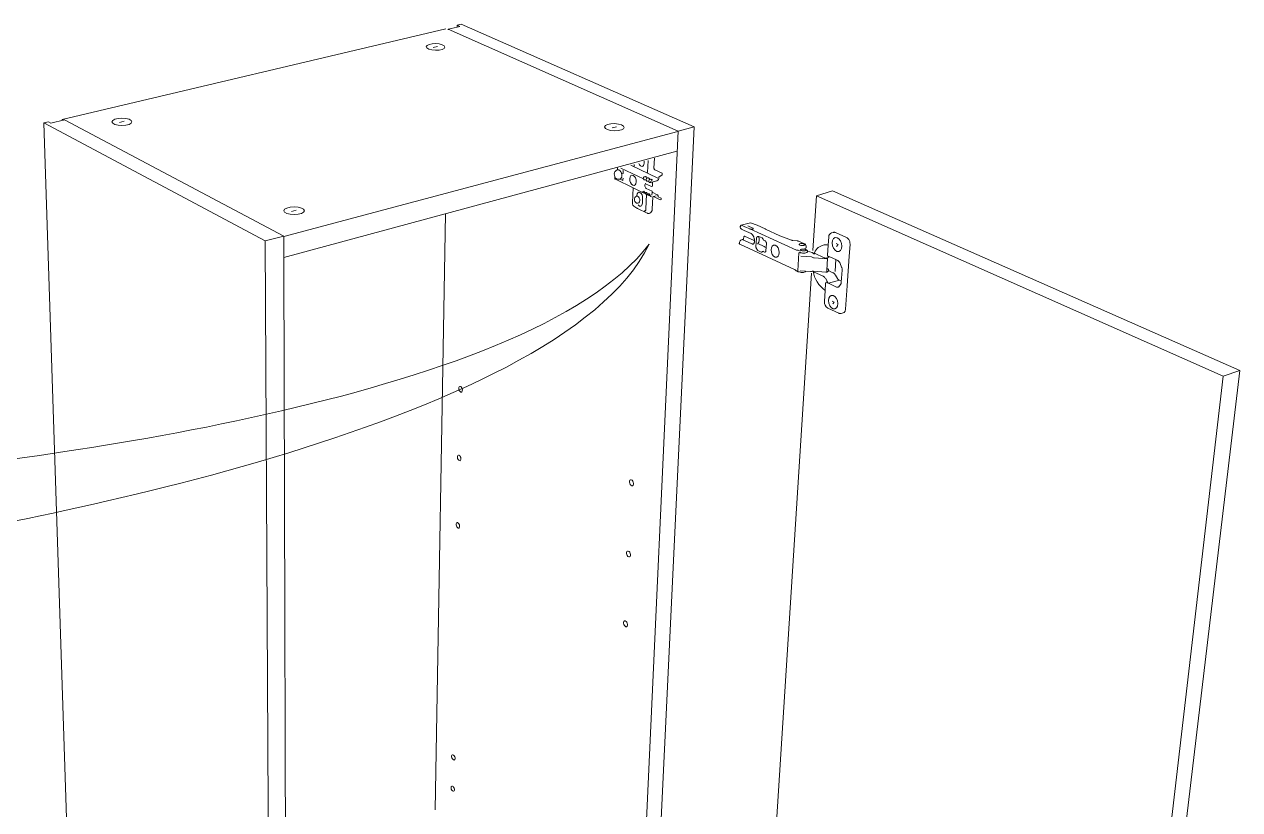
# Model space of a CAD drawing. Header units: metres. Extents: x -8.4 to 7.9, y -3.9 to 2.
# Drawn here: x 5.6688 to 6.1416, y -1.2122 to -0.9069 of the extents above; entities that cross this region are included whole.
import ezdxf

# ---------------------------------------------------------------- set-up
doc = ezdxf.new("R2010")
doc.units = ezdxf.units.M
doc.header["$MEASUREMENT"] = 0
doc.layers.add('PDF13_Geometry_Num_Penna__7', color=7, linetype='Continuous', lineweight=18)

msp = doc.modelspace()

# ---------------------------------------------------------------- linework, layer by layer
at = {"layer": 'PDF13_Geometry_Num_Penna__7', "color": 7, "linetype": 'Continuous', "lineweight": 18, "flags": 128}
for points in [[(5.83717, -0.90792), (5.83719, -0.90722)], [(5.83717, -0.90792), (5.83821, -0.90766)], [(5.83719, -0.90722), (5.8387, -0.90686)], [(5.83821, -0.90766), (5.83719, -0.90722)], [(5.92935, -0.94671), (5.8387, -0.90686)], [(5.83279, -0.90858), (5.68353, -0.9438), (5.68354, -0.94418)], [(5.90829, -1.27258), (5.92316, -0.94835), (5.83367, -0.90874)], [(5.83367, -0.90898), (5.83368, -0.90874)], [(5.83368, -0.90874), (5.83718, -0.90792)], [(5.82789, -0.91585), (5.82954, -0.91545)], [(5.67816, -0.94471), (5.67642, -0.94513)], [(5.67642, -0.94513), (5.76252, -0.99108)], [(5.68698, -1.27101), (5.67642, -0.94513)], [(5.68436, -0.94399), (5.67913, -0.94522), (5.67816, -0.94471)], [(5.68353, -0.9438), (5.68405, -0.94407)], [(5.68436, -0.94399), (5.76973, -0.98916), (5.76976, -0.99868)], [(5.70581, -0.94504), (5.70757, -0.94456)], [(5.76973, -0.98929), (5.92299, -0.94852)], [(5.89742, -0.94709), (5.89916, -0.94666)], [(5.91389, -1.27021), (5.92935, -0.9467)], [(5.92316, -0.94835), (5.92935, -0.94671)], [(5.76975, -0.99745), (5.92264, -0.95621)], [(5.91404, -0.9634), (5.91395, -0.96334), (5.91388, -0.96326), (5.91382, -0.96315), (5.91377, -0.96302), (5.91375, -0.96289), (5.91374, -0.96275), (5.91391, -0.95887)], [(5.89955, -0.96351), (5.89958, -0.9629), (5.89958, -0.96287), (5.89958, -0.96285), (5.89959, -0.96281), (5.8996, -0.9628), (5.8996, -0.96277), (5.89961, -0.96276)], [(5.90019, -0.96354), (5.90002, -0.96348), (5.89986, -0.96345), (5.8997, -0.96348)], [(5.90181, -0.96395), (5.9018, -0.96385), (5.90177, -0.96375), (5.90172, -0.96368), (5.90166, -0.96363)], [(5.90178, -0.96467), (5.90181, -0.96395)], [(5.90467, -0.96159), (5.91526, -0.96665)], [(5.90602, -0.96131), (5.90602, -0.96143), (5.90602, -0.96155), (5.90604, -0.96166), (5.90604, -0.96178), (5.90607, -0.9619), (5.90611, -0.96204)], [(5.90992, -0.96087), (5.90995, -0.96011)], [(5.91123, -0.96448), (5.91143, -0.95978)], [(5.9017, -0.96661), (5.90167, -0.96734), (5.90166, -0.96742), (5.90161, -0.96748), (5.90156, -0.96751), (5.9015, -0.96749), (5.90047, -0.967)], [(5.90178, -0.96467), (5.90176, -0.96476), (5.90173, -0.96482), (5.90167, -0.96485), (5.90161, -0.96483), (5.90102, -0.96456)], [(5.90116, -0.96622), (5.90119, -0.96622), (5.90119, -0.96625), (5.90119, -0.96628), (5.90119, -0.96631), (5.90119, -0.96634), (5.90119, -0.96637)], [(5.91041, -0.96878), (5.91045, -0.96879), (5.91049, -0.96881), (5.91276, -0.9699)], [(5.91277, -0.96847), (5.91238, -0.96828)], [(5.91311, -0.96983), (5.91318, -0.96837)], [(5.91339, -0.96807), (5.91332, -0.96811), (5.91325, -0.96818), (5.91319, -0.96826), (5.91318, -0.96837)], [(5.90562, -0.9704), (5.90957, -0.97231), (5.90948, -0.97225), (5.9094, -0.97217), (5.90936, -0.97207), (5.90935, -0.97199), (5.90936, -0.9719), (5.90939, -0.97181)], [(5.90997, -0.9724), (5.90991, -0.9724), (5.90985, -0.97238), (5.90979, -0.97238), (5.90973, -0.97236), (5.90966, -0.97234), (5.9096, -0.97232), (5.90957, -0.97231)], [(5.91012, -0.97238), (5.91004, -0.97236), (5.90996, -0.97235)], [(5.91042, -0.97272), (5.91034, -0.97266), (5.91025, -0.97258), (5.91021, -0.97249), (5.91015, -0.97238), (5.9101, -0.97226), (5.91006, -0.97212)], [(5.91111, -0.97263), (5.91106, -0.97253), (5.911, -0.97245), (5.91095, -0.97237), (5.9109, -0.97232), (5.91084, -0.97227), (5.91079, -0.97224), (5.91073, -0.97222), (5.91068, -0.97221), (5.91062, -0.97222), (5.91057, -0.97223), (5.91051, -0.97226), (5.91044, -0.97231), (5.9104, -0.9724), (5.91039, -0.9725), (5.91041, -0.97259), (5.91045, -0.97267), (5.91051, -0.97275), (5.91062, -0.97281)], [(5.91062, -0.97281), (5.91042, -0.97272)], [(5.91059, -0.97875), (5.91084, -0.97289)], [(5.91062, -0.97281), (5.91065, -0.97283), (5.91071, -0.97286), (5.91077, -0.97287), (5.91084, -0.97289), (5.9109, -0.97289), (5.91096, -0.9729), (5.91101, -0.97291), (5.91101, -0.97289), (5.911, -0.97286)], [(5.91116, -0.97289), (5.91109, -0.97288), (5.911, -0.97286)], [(5.91147, -0.97323), (5.91138, -0.97317), (5.91131, -0.97308), (5.91125, -0.97299), (5.91119, -0.97289), (5.91115, -0.97276), (5.91111, -0.97263)], [(5.91149, -0.97281), (5.91145, -0.97291), (5.91144, -0.973), (5.91146, -0.97309), (5.91149, -0.97318), (5.91156, -0.97326), (5.91167, -0.97332)], [(5.91167, -0.97332), (5.91147, -0.97323)], [(5.91167, -0.97332), (5.9117, -0.97334), (5.91176, -0.97336), (5.91182, -0.97338), (5.91189, -0.97339), (5.91194, -0.9734), (5.91201, -0.9734), (5.91206, -0.97341), (5.91206, -0.9734), (5.91205, -0.97336)], [(5.91222, -0.97339), (5.91214, -0.97338), (5.91205, -0.97336)], [(5.91216, -0.97313), (5.9122, -0.97327), (5.91224, -0.97339), (5.91229, -0.97351), (5.91236, -0.9736), (5.91243, -0.97368), (5.91252, -0.97373)], [(5.91282, -0.97388), (5.91252, -0.97373)], [(5.91276, -0.9699), (5.91278, -0.9699), (5.91281, -0.9699), (5.91311, -0.96983)], [(5.91295, -0.97323), (5.91301, -0.97215)], [(5.91498, -0.97311), (5.91301, -0.97215), (5.91303, -0.97178)], [(5.91354, -0.97381), (5.91323, -0.97388)], [(5.91455, -0.97355), (5.91354, -0.97381)], [(5.91613, -0.97506), (5.91354, -0.9738)], [(5.91533, -0.97387), (5.91533, -0.97383), (5.91533, -0.97367), (5.9153, -0.97352), (5.91525, -0.97338), (5.91518, -0.97327), (5.91509, -0.97317), (5.91498, -0.97311)], [(5.91533, -0.97406), (5.91533, -0.97387)], [(5.91651, -0.97443), (5.91533, -0.97387)], [(5.97557, -0.99483), (5.97696, -0.97347)], [(6.14158, -1.04139), (5.98323, -0.97165), (5.97695, -0.97347)], [(5.97696, -0.97347), (6.13519, -1.04365)], [(5.90709, -0.97828), (5.90716, -0.97834), (5.90728, -0.9784), (5.90726, -0.97839), (5.90725, -0.97836)], [(5.91651, -0.97443), (5.91649, -0.97499), (5.91618, -0.97506)], [(5.77272, -0.97959), (5.77454, -0.9791)], [(5.83258, -0.9805), (5.82858, -1.21215)], [(5.91023, -0.97981), (5.91021, -0.9798), (5.91017, -0.97979), (5.91014, -0.97978), (5.91012, -0.97977), (5.91009, -0.97975)], [(5.95123, -0.98401), (5.94771, -0.98494), (5.94763, -0.98497), (5.94757, -0.98501), (5.94751, -0.98506), (5.94745, -0.98512), (5.9474, -0.98519), (5.94736, -0.98526), (5.94732, -0.98534), (5.9473, -0.98543), (5.94729, -0.98551), (5.9473, -0.98553), (5.94732, -0.98555)], [(5.94905, -0.98554), (5.94775, -0.98494), (5.94765, -0.98499), (5.94754, -0.98506), (5.94746, -0.98517), (5.94739, -0.98528), (5.94734, -0.98542), (5.94732, -0.98555)], [(5.94879, -0.98695), (5.94776, -0.98649)], [(5.95151, -0.98819), (5.94879, -0.98695)], [(5.94905, -0.98554), (5.95098, -0.98641)], [(5.95026, -0.98522), (5.95218, -0.98609)], [(5.96912, -0.99464), (5.95098, -0.98641), (5.9511, -0.98646), (5.95126, -0.9865), (5.95144, -0.98652), (5.95161, -0.98653), (5.95179, -0.98653), (5.95195, -0.98652), (5.95209, -0.98649), (5.95222, -0.98645), (5.95231, -0.98639), (5.95237, -0.98634), (5.95238, -0.98628), (5.95234, -0.9862), (5.95228, -0.98614), (5.95218, -0.98609)], [(5.95386, -0.98489), (5.95132, -0.98401)], [(5.95386, -0.98489), (5.957, -0.98631), (5.95703, -0.98632), (5.95705, -0.98635)], [(5.95705, -0.98635), (5.95713, -0.98651), (5.9571, -0.98649)], [(5.96274, -0.98904), (5.95713, -0.98651)], [(5.98359, -0.98773), (5.98376, -0.98769), (5.98394, -0.98769), (5.98411, -0.98772), (5.98429, -0.98779), (5.98867, -0.98974)], [(5.76973, -0.98916), (5.76252, -0.99108)], [(5.76252, -0.99108), (5.76429, -1.33336)], [(5.96844, -1.00214), (5.94712, -0.99235)], [(5.95176, -0.99218), (5.94802, -0.99047), (5.94863, -0.99032)], [(5.9486, -0.99031), (5.94864, -0.98941), (5.94864, -0.98939), (5.94865, -0.98939), (5.94865, -0.98937), (5.94865, -0.98936), (5.94866, -0.98936), (5.94867, -0.98935), (5.94867, -0.98934), (5.94868, -0.98933), (5.94869, -0.98932), (5.9487, -0.98931), (5.94871, -0.98931), (5.94872, -0.98931), (5.94872, -0.9893), (5.94873, -0.9893)], [(5.94894, -0.98925), (5.94874, -0.9893), (5.94876, -0.9893), (5.94879, -0.9893)], [(5.94879, -0.9893), (5.94898, -0.98925), (5.95273, -0.99095), (5.95278, -0.99097), (5.95282, -0.991)], [(5.95219, -0.98884), (5.95215, -0.98879), (5.95207, -0.98869), (5.95199, -0.98858), (5.9519, -0.98849), (5.95182, -0.98841), (5.95174, -0.98833), (5.95166, -0.98827), (5.95158, -0.98822), (5.95151, -0.98819)], [(5.95282, -0.99097), (5.95282, -0.99106), (5.95282, -0.9912), (5.95281, -0.99135), (5.95278, -0.99148), (5.95277, -0.99161), (5.95274, -0.99172), (5.9527, -0.99183), (5.95266, -0.99193), (5.95262, -0.99201), (5.95258, -0.99209), (5.95255, -0.99214), (5.95248, -0.99222), (5.95244, -0.99225), (5.95243, -0.99226), (5.95226, -0.99228), (5.95209, -0.99229), (5.95193, -0.99224), (5.95176, -0.99218)], [(5.95282, -0.99097), (5.95282, -0.9909), (5.95282, -0.99075), (5.95281, -0.99059), (5.95279, -0.99042), (5.95276, -0.99026), (5.95272, -0.99009), (5.95268, -0.98994), (5.95264, -0.98977), (5.95257, -0.98962), (5.95252, -0.98946), (5.95246, -0.98932), (5.95239, -0.98917), (5.95231, -0.98904), (5.95224, -0.98891), (5.95219, -0.98884)], [(5.9536, -0.99007), (5.9534, -0.99328)], [(5.9538, -0.98959), (5.95373, -0.98967), (5.95365, -0.98979), (5.95361, -0.98992), (5.9536, -0.99007)], [(5.95413, -0.98935), (5.9538, -0.98959)], [(5.95458, -0.98951), (5.95452, -0.98947), (5.9545, -0.9894), (5.95449, -0.98931), (5.9544, -0.98928), (5.95431, -0.98928), (5.95421, -0.9893), (5.95413, -0.98935)], [(5.95727, -0.99366), (5.95674, -0.99341), (5.95665, -0.99321), (5.95417, -0.99209)], [(5.95456, -0.9895), (5.95444, -0.98953)], [(5.95578, -0.98991), (5.95449, -0.98931)], [(5.95612, -0.99039), (5.95613, -0.99037), (5.95616, -0.99034), (5.95609, -0.9902), (5.95599, -0.99007), (5.9559, -0.98997), (5.95578, -0.98991)], [(5.95629, -0.99063), (5.95616, -0.99034)], [(5.95642, -0.99077), (5.95637, -0.99075), (5.95633, -0.99069), (5.95629, -0.99063)], [(5.95696, -0.99102), (5.95642, -0.99077)], [(5.95745, -0.992), (5.95745, -0.99184), (5.95741, -0.99166), (5.95736, -0.99148), (5.95729, -0.99133), (5.95719, -0.9912), (5.95708, -0.99109), (5.95696, -0.99102)], [(5.95727, -0.99487), (5.95745, -0.992)], [(5.96774, -0.99087), (5.96768, -0.99087), (5.96759, -0.99085), (5.96751, -0.99084), (5.96743, -0.99083), (5.96735, -0.99081), (5.96729, -0.99078), (5.96723, -0.99077), (5.96274, -0.98904)], [(5.96722, -0.99077), (5.96721, -0.99076), (5.96718, -0.99077), (5.9673, -0.99081), (5.96743, -0.99084), (5.96758, -0.99086), (5.96773, -0.99088)], [(5.96774, -0.99087), (5.96942, -0.99101)], [(5.96942, -0.99102), (5.96957, -0.99104), (5.96972, -0.99108), (5.96984, -0.99112)], [(5.97021, -0.99243), (5.97019, -0.99258)], [(5.97235, -0.99255), (5.97234, -0.99269)], [(5.9796, -0.99272), (5.97996, -0.99264), (5.98034, -0.99259), (5.98072, -0.99258), (5.9811, -0.99261), (5.9815, -0.99267)], [(5.9815, -0.99267), (5.98123, -0.9966)], [(5.98461, -0.99212), (5.98541, -0.99248), (5.98479, -0.9932)], [(5.98867, -0.98974), (5.98886, -0.98984), (5.98904, -0.98997), (5.98921, -0.99014), (5.98938, -0.99033), (5.98953, -0.99055), (5.98967, -0.99079), (5.98977, -0.99105), (5.98987, -0.99132), (5.98993, -0.9916), (5.98998, -0.99188), (5.99, -0.99215), (5.99, -0.99242), (5.98967, -0.99699)], [(5.9534, -0.99328), (5.95341, -0.99344), (5.95343, -0.99361), (5.95347, -0.99376), (5.95355, -0.99392)], [(5.95355, -0.99392), (5.95383, -0.99443)], [(5.95383, -0.99444), (5.95391, -0.99455), (5.95398, -0.99465), (5.95407, -0.99472), (5.95417, -0.99479)], [(5.95417, -0.99478), (5.95545, -0.99537)], [(5.95545, -0.99537), (5.95557, -0.99541), (5.95567, -0.99541), (5.95578, -0.99537), (5.95586, -0.9953)], [(5.95586, -0.9953), (5.95601, -0.99514)], [(5.95601, -0.99514), (5.95606, -0.99511), (5.95611, -0.9951), (5.95616, -0.99511)], [(5.95616, -0.99511), (5.9567, -0.99537)], [(5.9567, -0.99537), (5.95682, -0.9954), (5.95693, -0.9954), (5.95704, -0.99536), (5.95712, -0.99527), (5.9572, -0.99516), (5.95725, -0.99502), (5.95727, -0.99487)], [(5.96912, -0.99465), (5.9692, -0.99467), (5.96929, -0.99467)], [(5.97057, -0.99505), (5.96983, -0.99471), (5.96965, -0.99465), (5.96948, -0.99463), (5.96932, -0.99466)], [(5.96964, -1.00265), (5.97008, -0.99564)], [(5.97008, -0.99564), (5.97015, -0.99566), (5.97021, -0.99566), (5.97028, -0.99566)], [(5.97058, -0.9956), (5.97048, -0.9956), (5.97039, -0.99562)], [(5.97074, -0.99564), (5.97066, -0.99561), (5.97058, -0.9956)], [(5.97075, -0.99453), (5.97074, -0.99468)], [(5.97499, -0.99728), (5.97087, -0.99696)], [(5.97229, -0.99411), (5.97232, -0.99414), (5.97238, -0.99418), (5.97244, -0.99422), (5.97248, -0.99424)], [(5.97248, -0.99424), (5.9725, -0.99425), (5.97258, -0.99429), (5.97268, -0.99433), (5.97275, -0.99435)], [(5.9725, -0.99422), (5.97285, -0.99377), (5.97291, -0.99368), (5.97295, -0.99358), (5.97297, -0.99348)], [(5.97272, -0.99435), (5.97261, -0.99431), (5.9725, -0.99427)], [(5.97291, -0.99465), (5.9729, -0.9948)], [(5.97341, -0.99533), (5.97343, -0.99495)], [(5.9756, -0.99579), (5.97548, -0.99571), (5.97535, -0.99564), (5.97522, -0.99558), (5.97343, -0.99504)], [(5.97605, -0.99761), (5.97577, -0.99757), (5.97549, -0.9975), (5.97523, -0.99739), (5.97499, -0.99728)], [(5.9756, -0.99579), (5.97583, -0.99595), (5.97595, -0.99604), (5.97608, -0.99611), (5.97622, -0.99616)], [(5.97607, -0.9961), (5.97615, -0.99592), (5.97623, -0.99575)], [(5.97623, -0.99575), (5.97625, -0.9958), (5.97627, -0.99586), (5.9763, -0.99589), (5.97633, -0.99593), (5.97638, -0.99596), (5.97642, -0.99599)], [(5.97642, -0.99599), (5.97967, -0.99745)], [(5.97968, -0.99746), (5.98009, -0.99765)], [(5.98183, -0.99718), (5.98182, -0.99718), (5.98181, -0.99718), (5.98179, -0.99718), (5.98178, -0.99718), (5.98177, -0.99718), (5.98174, -0.99718), (5.98172, -0.99718), (5.98171, -0.99718), (5.9817, -0.99717), (5.98168, -0.99717), (5.98167, -0.99717), (5.98166, -0.99717), (5.98165, -0.99716), (5.98164, -0.99716), (5.98163, -0.99716), (5.98161, -0.99716), (5.98161, -0.99715), (5.9816, -0.99715), (5.98159, -0.99715), (5.98158, -0.99714), (5.98156, -0.99714), (5.98156, -0.99713), (5.98154, -0.99713), (5.98153, -0.99712), (5.98152, -0.99712), (5.98151, -0.99711), (5.9815, -0.9971), (5.98148, -0.9971), (5.98148, -0.99709), (5.98146, -0.99708), (5.98144, -0.99707), (5.98143, -0.99706), (5.98142, -0.99706), (5.98141, -0.99704), (5.9814, -0.99703), (5.98139, -0.99703), (5.98138, -0.99702), (5.98138, -0.997), (5.98137, -0.99701), (5.98136, -0.99699), (5.98135, -0.99699), (5.98135, -0.99698), (5.98134, -0.99697), (5.98133, -0.99696), (5.98133, -0.99694), (5.98131, -0.99693), (5.98131, -0.99692), (5.98131, -0.99691), (5.9813, -0.9969), (5.98129, -0.99688), (5.98129, -0.99687), (5.98128, -0.99686), (5.98128, -0.99685), (5.98128, -0.99684), (5.98127, -0.99684), (5.98127, -0.99682), (5.98126, -0.99681), (5.98126, -0.9968), (5.98126, -0.99679), (5.98124, -0.99678), (5.98124, -0.99677), (5.98124, -0.99675), (5.98124, -0.99674), (5.98124, -0.99673), (5.98123, -0.99672), (5.98123, -0.9967), (5.98123, -0.99668), (5.98123, -0.99667), (5.98123, -0.99666), (5.98123, -0.99665), (5.98123, -0.99663), (5.98123, -0.99662), (5.98123, -0.9966)], [(5.98127, -0.99763), (5.98203, -0.9972)], [(5.98183, -0.99718), (5.98186, -0.99717), (5.98188, -0.99717), (5.98194, -0.99718), (5.982, -0.99719), (5.98207, -0.99721), (5.98214, -0.99724), (5.9824, -0.99735)], [(5.9824, -0.99735), (5.98453, -0.99831)], [(5.98967, -0.99699), (5.98889, -1.00847)], [(5.76976, -0.99868), (5.77068, -1.32312)], [(5.96858, -1.00226), (5.96856, -1.00223), (5.96852, -1.00221), (5.9685, -1.00217), (5.96848, -1.00217), (5.96846, -1.00215), (5.96845, -1.00215), (5.96844, -1.00214)], [(5.96912, -1.0027), (5.96902, -1.00266), (5.96892, -1.0026), (5.96884, -1.00253), (5.96876, -1.00245), (5.96866, -1.00236), (5.96858, -1.00226)], [(5.98097, -0.99775), (5.98096, -0.99787), (5.98095, -0.998), (5.97605, -0.99761)], [(5.98009, -0.99765), (5.98021, -0.9977), (5.98035, -0.99774), (5.98047, -0.99776), (5.98065, -0.99778), (5.98084, -0.99777), (5.98101, -0.99774), (5.98115, -0.99769), (5.98127, -0.99763)], [(5.98094, -1.00244), (5.98124, -0.99792)], [(5.981, -1.00181), (5.98118, -1.00187), (5.98133, -1.00195), (5.98146, -1.00203), (5.98155, -1.0021), (5.9816, -1.00219), (5.98161, -1.00228)], [(5.98124, -0.99792), (5.98125, -0.9978), (5.98126, -0.99767)], [(5.98161, -1.00228), (5.98158, -1.00278)], [(5.98673, -1.00124), (5.98678, -1.00137), (5.98684, -1.00155), (5.98688, -1.00173), (5.9869, -1.00191), (5.98692, -1.0021), (5.98693, -1.00228), (5.98693, -1.00244), (5.9866, -1.00713)], [(5.9573, -1.28207), (5.97498, -1.00364)], [(5.96982, -1.00303), (5.96912, -1.0027)], [(5.96982, -1.00303), (5.96981, -1.00302), (5.96979, -1.00301), (5.96977, -1.00301), (5.96977, -1.003), (5.9697, -1.00294), (5.96966, -1.00285), (5.96964, -1.00276), (5.96964, -1.00265)], [(5.97006, -1.00307), (5.97002, -1.00307), (5.96999, -1.00307), (5.96995, -1.00306), (5.96991, -1.00306), (5.96987, -1.00305), (5.96983, -1.00303)], [(5.97031, -1.00311), (5.97029, -1.00311), (5.97026, -1.0031), (5.97022, -1.00309), (5.97018, -1.00308), (5.97013, -1.00308), (5.97009, -1.00307), (5.97006, -1.00307)], [(5.9757, -1.0028), (5.97572, -1.00291), (5.97575, -1.00301), (5.97952, -1.00473)], [(5.98042, -1.0056), (5.98026, -1.00537), (5.98009, -1.00516), (5.97991, -1.00499), (5.97972, -1.00484), (5.97952, -1.00473)], [(5.98123, -1.00691), (5.98042, -1.00559)], [(5.98094, -1.00294), (5.98093, -1.00298), (5.98092, -1.00302), (5.9809, -1.00306), (5.98086, -1.00311), (5.98081, -1.00315), (5.98079, -1.00316)], [(5.98095, -1.00314), (5.98092, -1.00315), (5.9809, -1.00316), (5.98087, -1.00316), (5.98085, -1.00316), (5.98082, -1.00316), (5.98079, -1.00316)], [(5.9813, -1.00699), (5.98089, -1.00711), (5.98097, -1.0071), (5.98105, -1.00712), (5.98114, -1.00716), (5.98121, -1.00722)], [(5.98094, -1.00244), (5.98093, -1.0026), (5.98092, -1.00273), (5.98092, -1.00283), (5.98092, -1.0029), (5.98093, -1.00295), (5.98094, -1.00294), (5.98095, -1.00289), (5.98095, -1.0029), (5.98095, -1.00291), (5.98095, -1.00292), (5.98094, -1.00294)], [(5.98095, -1.00289), (5.98097, -1.00264)], [(5.98158, -1.00278), (5.98155, -1.00285), (5.9815, -1.00292), (5.98141, -1.00299), (5.98128, -1.00306), (5.98113, -1.0031), (5.98095, -1.00314)], [(5.98335, -1.00343), (5.98159, -1.00262)], [(5.98164, -1.00754), (5.98586, -1.00637), (5.98571, -1.00629), (5.98556, -1.00618), (5.98541, -1.00604), (5.98529, -1.00589), (5.98516, -1.0057)], [(5.98437, -1.0044), (5.98422, -1.00418), (5.98406, -1.00397), (5.9839, -1.0038), (5.98372, -1.00365), (5.98354, -1.00352), (5.98335, -1.00343)], [(5.98516, -1.0057), (5.98437, -1.0044)], [(5.98663, -1.00672), (5.98586, -1.00637)], [(5.98164, -1.00754), (5.98149, -1.00746), (5.98134, -1.00735), (5.98121, -1.00722)], [(5.98476, -1.00897), (5.98164, -1.00754)], [(5.9856, -1.00885), (5.98555, -1.00892), (5.9855, -1.00896), (5.98544, -1.00899), (5.98539, -1.00902), (5.98534, -1.00904), (5.98521, -1.00906), (5.98506, -1.00906), (5.98492, -1.00903), (5.98476, -1.00897)], [(5.9866, -1.00713), (5.9866, -1.00722), (5.98657, -1.00737), (5.98655, -1.00752), (5.9865, -1.00764), (5.98645, -1.00778), (5.98639, -1.00788), (5.98633, -1.00798), (5.9856, -1.00885)], [(5.98889, -1.00847), (5.98825, -1.01761)], [(5.98308, -1.01446), (5.98389, -1.01482), (5.98326, -1.01553)], [(5.98566, -1.01915), (5.9858, -1.01921), (5.98596, -1.01925), (5.9861, -1.01928), (5.98627, -1.01929), (5.98642, -1.01927), (5.98658, -1.01924), (5.98737, -1.01901)], [(5.98825, -1.01761), (5.98822, -1.01786), (5.98816, -1.01811), (5.98808, -1.01833), (5.98798, -1.01853), (5.98785, -1.0187), (5.98771, -1.01883), (5.98755, -1.01894), (5.98737, -1.01901)], [(6.14158, -1.04139), (6.13519, -1.04365), (6.09378, -1.39882)], [(6.14158, -1.04139), (6.0995, -1.39572)]]:
    msp.add_lwpolyline(points, dxfattribs=at)
for points in [[(5.90709, -0.97828), (5.90625, -0.97787, -0.28523), (5.90538, -0.97614), (5.90562, -0.9704), (5.89873, -0.96707), (5.89863, -0.96701), (5.89856, -0.96692), (5.8985, -0.9668), (5.89846, -0.96667), (5.89846, -0.96652), (5.89848, -0.96598, -0.226041), (5.89856, -0.96407), (5.8986, -0.96401), (5.89871, -0.96388), (5.89884, -0.96376), (5.89895, -0.96369), (5.89907, -0.96363), (5.89921, -0.96359), (5.8997, -0.96348)], [(5.91092, -0.96639), (5.91093, -0.96633), (5.91091, -0.96628), (5.91085, -0.96622), (5.91078, -0.96618), (5.91068, -0.96614), (5.91056, -0.96611), (5.91041, -0.96609), (5.91025, -0.96607, 0.503243), (5.90961, -0.96695), (5.90079, -0.96272)], [(5.91404, -0.9634), (5.91695, -0.96478), (5.91693, -0.96534), (5.91568, -0.96632, -0.345496), (5.91481, -0.96772), (5.91339, -0.96807)], [(5.90054, -0.96699), (5.90004, -0.96711, -0.391445), (5.89848, -0.96598)], [(5.91303, -0.97178), (5.91076, -0.97068, -0.416237), (5.91041, -0.96878), (5.9104, -0.96878), (5.91036, -0.96877), (5.91032, -0.96877), (5.91029, -0.96877), (5.91025, -0.96878)], [(5.91196, -0.96689), (5.91198, -0.96683), (5.91196, -0.96678), (5.9119, -0.96673), (5.91182, -0.96669), (5.91173, -0.96665), (5.91161, -0.96662), (5.91146, -0.96659), (5.9113, -0.96658, 0.500188), (5.91066, -0.96745), (5.91027, -0.96726)], [(5.91133, -0.96777), (5.91171, -0.96796, -0.507626), (5.91235, -0.96708), (5.91251, -0.96709), (5.91266, -0.96712), (5.91278, -0.96715), (5.91288, -0.96719), (5.91296, -0.96723), (5.91301, -0.96728), (5.91303, -0.96734), (5.91302, -0.9674, 0.105322), (5.91238, -0.96828), (5.91231, -0.96833), (5.91225, -0.96836), (5.9122, -0.96838), (5.91214, -0.96838), (5.91209, -0.96837), (5.91203, -0.96834), (5.91198, -0.96831), (5.91192, -0.96828), (5.91187, -0.96821), (5.91181, -0.96815), (5.91176, -0.96806), (5.91171, -0.96795)], [(5.90728, -0.9784), (5.91112, -0.98027), (5.91124, -0.98033), (5.91138, -0.98036), (5.91149, -0.98039), (5.91161, -0.9804), (5.91172, -0.98039), (5.91182, -0.98036), (5.91213, -0.9803, 0.315605), (5.91302, -0.97874), (5.91323, -0.97391)], [(5.90922, -0.97636), (5.90931, -0.97443, 0.266471), (5.90827, -0.9722)], [(5.9815, -0.99267), (5.98171, -0.98951, -0.316501), (5.98279, -0.98794), (5.98359, -0.98773)], [(5.94695, -0.99198), (5.94692, -0.99197), (5.94691, -0.99195), (5.94691, -0.99204), (5.94693, -0.99211), (5.94696, -0.99217), (5.94699, -0.99224), (5.94702, -0.99228), (5.94707, -0.99232), (5.94712, -0.99235), (5.94704, -0.9923), (5.94699, -0.99222), (5.94696, -0.9921), (5.94694, -0.99198, -0.287055), (5.94798, -0.99047), (5.94801, -0.99047), (5.94802, -0.99047)], [(5.95404, -0.99224), (5.95411, -0.99216), (5.95417, -0.99208, 0.230658), (5.95452, -0.98956), (5.9546, -0.98951), (5.95458, -0.98951), (5.95456, -0.9895), (5.95455, -0.9895), (5.95454, -0.98949), (5.95452, -0.98949), (5.95452, -0.9895)], [(5.96942, -0.99101), (5.9695, -0.99102), (5.96958, -0.99103), (5.96966, -0.99104), (5.96973, -0.99106), (5.9698, -0.99108), (5.96986, -0.9911), (5.9699, -0.99112), (5.97206, -0.99211), (5.97204, -0.9921), (5.97202, -0.9921, -0.294439), (5.97299, -0.9931), (5.97297, -0.99348)], [(5.97598, -0.99606, -0.241382), (5.97919, -0.99283), (5.9796, -0.99273)], [(5.98417, -1.00297), (5.9842, -1.00287), (5.98422, -1.00277), (5.98452, -0.99831), (5.98527, -0.99865, -0.186607), (5.98617, -0.99977), (5.98673, -1.00124)], [(5.97055, -1.00265), (5.97466, -1.00298, 0.065254), (5.97506, -1.00293), (5.97531, -1.00286), (5.97537, -1.00284), (5.97543, -1.00283), (5.97552, -1.00281), (5.97559, -1.0028), (5.97567, -1.0028), (5.97575, -1.00281), (5.98064, -1.0032), (5.98065, -1.0032), (5.98074, -1.00319), (5.98079, -1.00316)], [(5.97562, -1.0028, 0.193572), (5.98032, -1.01032), (5.98049, -1.0076), (5.98049, -1.00759), (5.98051, -1.00758), (5.98051, -1.00757), (5.98051, -1.00754), (5.98051, -1.00753), (5.98052, -1.0075), (5.98052, -1.00749), (5.98051, -1.00747), (5.98052, -1.00747), (5.98052, -1.00745), (5.98054, -1.00744), (5.98054, -1.00743), (5.98055, -1.00741), (5.98055, -1.0074), (5.98056, -1.00739), (5.98056, -1.00738), (5.98057, -1.00737), (5.98057, -1.00736), (5.98058, -1.00735), (5.98058, -1.00734), (5.98059, -1.00734), (5.98059, -1.00733), (5.9806, -1.00732), (5.98061, -1.00731), (5.98061, -1.00729), (5.98062, -1.00729), (5.98063, -1.00729), (5.98063, -1.00728), (5.98064, -1.00726), (5.98065, -1.00726), (5.98066, -1.00725), (5.98067, -1.00723), (5.98068, -1.00723), (5.98069, -1.00722), (5.9807, -1.00721), (5.9807, -1.0072), (5.98071, -1.0072), (5.98072, -1.00719), (5.98073, -1.00719), (5.98074, -1.00718), (5.98074, -1.00717), (5.98075, -1.00717), (5.98076, -1.00716), (5.98078, -1.00715), (5.9808, -1.00714), (5.98081, -1.00714), (5.98082, -1.00713), (5.98083, -1.00713), (5.98084, -1.00712), (5.98086, -1.00712), (5.98088, -1.00712), (5.98088, -1.00711), (5.98089, -1.00711)], [(5.98032, -1.01032), (5.98003, -1.01462, 0.291068), (5.98132, -1.01714), (5.98565, -1.01915)]]:
    msp.add_lwpolyline(points, format="xyb", dxfattribs=at)
for points in [[(5.90097, -0.96444), (5.90097, -0.96443), (5.90097, -0.96441), (5.90097, -0.9644), (5.90097, -0.96439)], [(5.90996, -0.97235), (5.90996, -0.97238)], [(5.91139, -0.97318), (5.91136, -0.97317), (5.91137, -0.97317)], [(5.91271, -0.96981), (5.91272, -0.96986)], [(5.91323, -0.97391), (5.91323, -0.9739), (5.91323, -0.97388)], [(5.91618, -0.97506), (5.91616, -0.97506)], [(5.94771, -0.98494), (5.94773, -0.98494)], [(5.94908, -0.98551), (5.94909, -0.98551), (5.9491, -0.98552), (5.94912, -0.98553)], [(5.94916, -0.98554), (5.9491, -0.98553)], [(5.95107, -0.98642), (5.95103, -0.9864)], [(5.95123, -0.98401), (5.95124, -0.98401), (5.95124, -0.984), (5.95126, -0.984), (5.95127, -0.984), (5.9513, -0.984), (5.9513, -0.98401)], [(5.95127, -0.98401), (5.9513, -0.98401)], [(5.95382, -0.98489), (5.95384, -0.98489)], [(5.95695, -0.9863), (5.95698, -0.9863)], [(5.95704, -0.98648), (5.95707, -0.98648)], [(5.9486, -0.99031), (5.94861, -0.99031)], [(5.94867, -0.98945), (5.94865, -0.98943)], [(5.94903, -0.98925), (5.94902, -0.98925), (5.949, -0.98925), (5.949, -0.98923), (5.94898, -0.98923), (5.94897, -0.98923), (5.94896, -0.98923), (5.94895, -0.98923), (5.94895, -0.98925), (5.94896, -0.98925)], [(5.94898, -0.98925), (5.949, -0.98925)], [(5.95273, -0.99095), (5.95275, -0.99095)], [(5.95452, -0.9895), (5.95447, -0.98951)], [(5.95625, -0.99068), (5.95626, -0.99066)], [(5.9627, -0.98904), (5.96272, -0.98904)], [(5.96984, -0.99112), (5.96987, -0.99111)], [(5.96929, -0.99467), (5.9693, -0.99466), (5.96931, -0.99466)], [(5.97091, -0.99694), (5.97089, -0.99695)], [(5.9725, -0.99422), (5.97249, -0.99423)], [(5.97275, -0.99435), (5.97273, -0.99435)], [(5.97027, -1.00301), (5.97027, -1.00306), (5.97028, -1.0031)], [(5.98128, -1.007), (5.98125, -1.00696)]]:
    msp.add_lwpolyline(points, close=True, dxfattribs=at)
msp.add_lwpolyline([(5.94729, -0.98551, 0.309118), (5.94776, -0.98649), (5.94763, -0.9864), (5.94751, -0.98629), (5.94742, -0.98613), (5.94735, -0.98596), (5.94732, -0.98576)], format="xyb", close=True, dxfattribs=at)
at = {"layer": 'PDF13_Geometry_Num_Penna__7', "color": 7, "linetype": 'Continuous', "lineweight": 18}
for centre, major_axis, ratio, start_param, end_param in [((5.90011, -0.96523), (-0.00042, 0.00176), 0.594117, 3.157125, 5.836111), ((5.90877, -0.96023), (-0.00043, 0.00187), 0.57083, 1.86894, 4.232158), ((5.90558, -0.96749), (-0.00049, 0.002), 0.591052, 5.827573, 8.956958), ((5.90557, -0.96748), (-0.00049, 0.002), 0.592152, 2.687744, 5.814722), ((5.90993, -0.96299), (-0.00013, 0.00438), 0.230394, 2.689385, 3.356496), ((5.91099, -0.96377), (-0.00013, 0.00411), 0.239945, 2.674034, 3.362692), ((5.908, -0.97344), (-0.00013, 0.00133), 0.694441, 5.853808, 7.709184), ((5.90973, -0.97576), (-0.00012, 0.00406), 0.241272, 5.815648, 6.507459), ((5.9117, -0.97544), (0.00002, 0.00272), 0.309069, 5.724238, 6.552492), ((5.90817, -0.97604), (-0.00035, 0.00153), 0.650226, 2.1524, 4.358789), ((5.90992, -0.9783), (-0.00028, 0.00112), 0.546161, 2.718039, 4.172864), ((5.97187, -0.99531), (-0.00154, 0.00004), 0.331969, 0.766659, 3.184944), ((5.97259, -0.99475), (-0.000829, 0.000221), 0.4894, 3.17914, 4.653057), ((5.97143, -1.00279), (-0.00147, 0.00002), 0.342473, 0.721741, 3.093576)]:
    msp.add_ellipse(centre, major_axis=major_axis, ratio=ratio, start_param=start_param, end_param=end_param, dxfattribs=at)
for centre, major_axis, ratio in [((5.96089, -0.99505), (-0.00061, 0.00232), 0.636273), ((5.97128, -0.99249), (-0.00108, 0.00007), 0.356623), ((5.98494, -0.99247), (-0.0007, 0.00268), 0.646781), ((5.97183, -0.99459), (-0.00108, 0.00006), 0.355074), ((5.98342, -1.01485), (-0.00071, 0.0026), 0.643771), ((5.83849, -1.04872), (-0.00033, 0.0011), 0.565624), ((5.83797, -1.0754), (-0.00034, 0.00109), 0.557092), ((5.90498, -1.08506), (-0.00038, 0.00115), 0.593222), ((5.83745, -1.10162), (-0.00035, 0.00107), 0.560619), ((5.90382, -1.11274), (-0.00039, 0.00114), 0.589389), ((5.90268, -1.1399), (-0.00041, 0.00112), 0.583394), ((5.83568, -1.19181), (-0.00038, 0.00103), 0.536853), ((5.83544, -1.20399), (-0.00037, 0.00103), 0.531563)]:
    msp.add_ellipse(centre, major_axis=major_axis, ratio=ratio, dxfattribs=at)
for points in [[(5.82876, -0.91692), (5.82676, -0.91687), (5.82514, -0.91625), (5.82516, -0.91554)], [(5.82516, -0.91554), (5.82518, -0.91482), (5.82682, -0.91429), (5.82882, -0.91434)], [(5.83242, -0.91571), (5.8324, -0.91643), (5.83076, -0.91697), (5.82876, -0.91692)], [(5.82882, -0.91434), (5.83083, -0.91438), (5.83243, -0.915), (5.83242, -0.91571)], [(5.70288, -0.94478), (5.70288, -0.944), (5.70462, -0.94336), (5.70677, -0.94336)], [(5.70677, -0.94619), (5.70462, -0.94619), (5.70288, -0.94556), (5.70288, -0.94478)], [(5.70677, -0.94336), (5.70892, -0.94336), (5.71066, -0.944), (5.71066, -0.94478)], [(5.71066, -0.94478), (5.71066, -0.94556), (5.70892, -0.94619), (5.70677, -0.94619)], [(5.89454, -0.94676), (5.89456, -0.94599), (5.89629, -0.94541), (5.89841, -0.94547)], [(5.89841, -0.94547), (5.90052, -0.94552), (5.90222, -0.94618), (5.9022, -0.94695)], [(5.89834, -0.94825), (5.89622, -0.94819), (5.89452, -0.94753), (5.89454, -0.94676)], [(5.9022, -0.94695), (5.90218, -0.94772), (5.90045, -0.9483), (5.89834, -0.94825)], [(5.90614, -0.97523), (5.906, -0.97448), (5.90636, -0.97379), (5.90692, -0.97369)], [(5.90692, -0.97369), (5.90749, -0.97358), (5.90806, -0.97411), (5.90819, -0.97486)], [(5.7697, -0.97932), (5.7697, -0.97851), (5.7715, -0.97786), (5.77372, -0.97786)], [(5.77372, -0.97786), (5.77593, -0.97786), (5.77773, -0.97851), (5.77773, -0.97932)], [(5.90741, -0.97641), (5.90685, -0.97651), (5.90628, -0.97598), (5.90614, -0.97523)], [(5.90819, -0.97486), (5.90833, -0.97561), (5.90798, -0.97631), (5.90741, -0.97641)], [(5.77372, -0.98078), (5.7715, -0.98078), (5.7697, -0.98013), (5.7697, -0.97932)], [(5.77773, -0.97932), (5.77773, -0.98013), (5.77593, -0.98078), (5.77372, -0.98078)], [(5.91184, -0.99236), (5.86522, -1.05401), (5.65967, -1.07728), (5.61731, -1.08146)], [(5.61992, -1.10816), (5.65403, -1.1027), (5.87697, -1.06441), (5.91184, -0.99236)]]:
    msp.add_open_spline(points, degree=3, dxfattribs=at)

doc.saveas('drawing.dxf')
